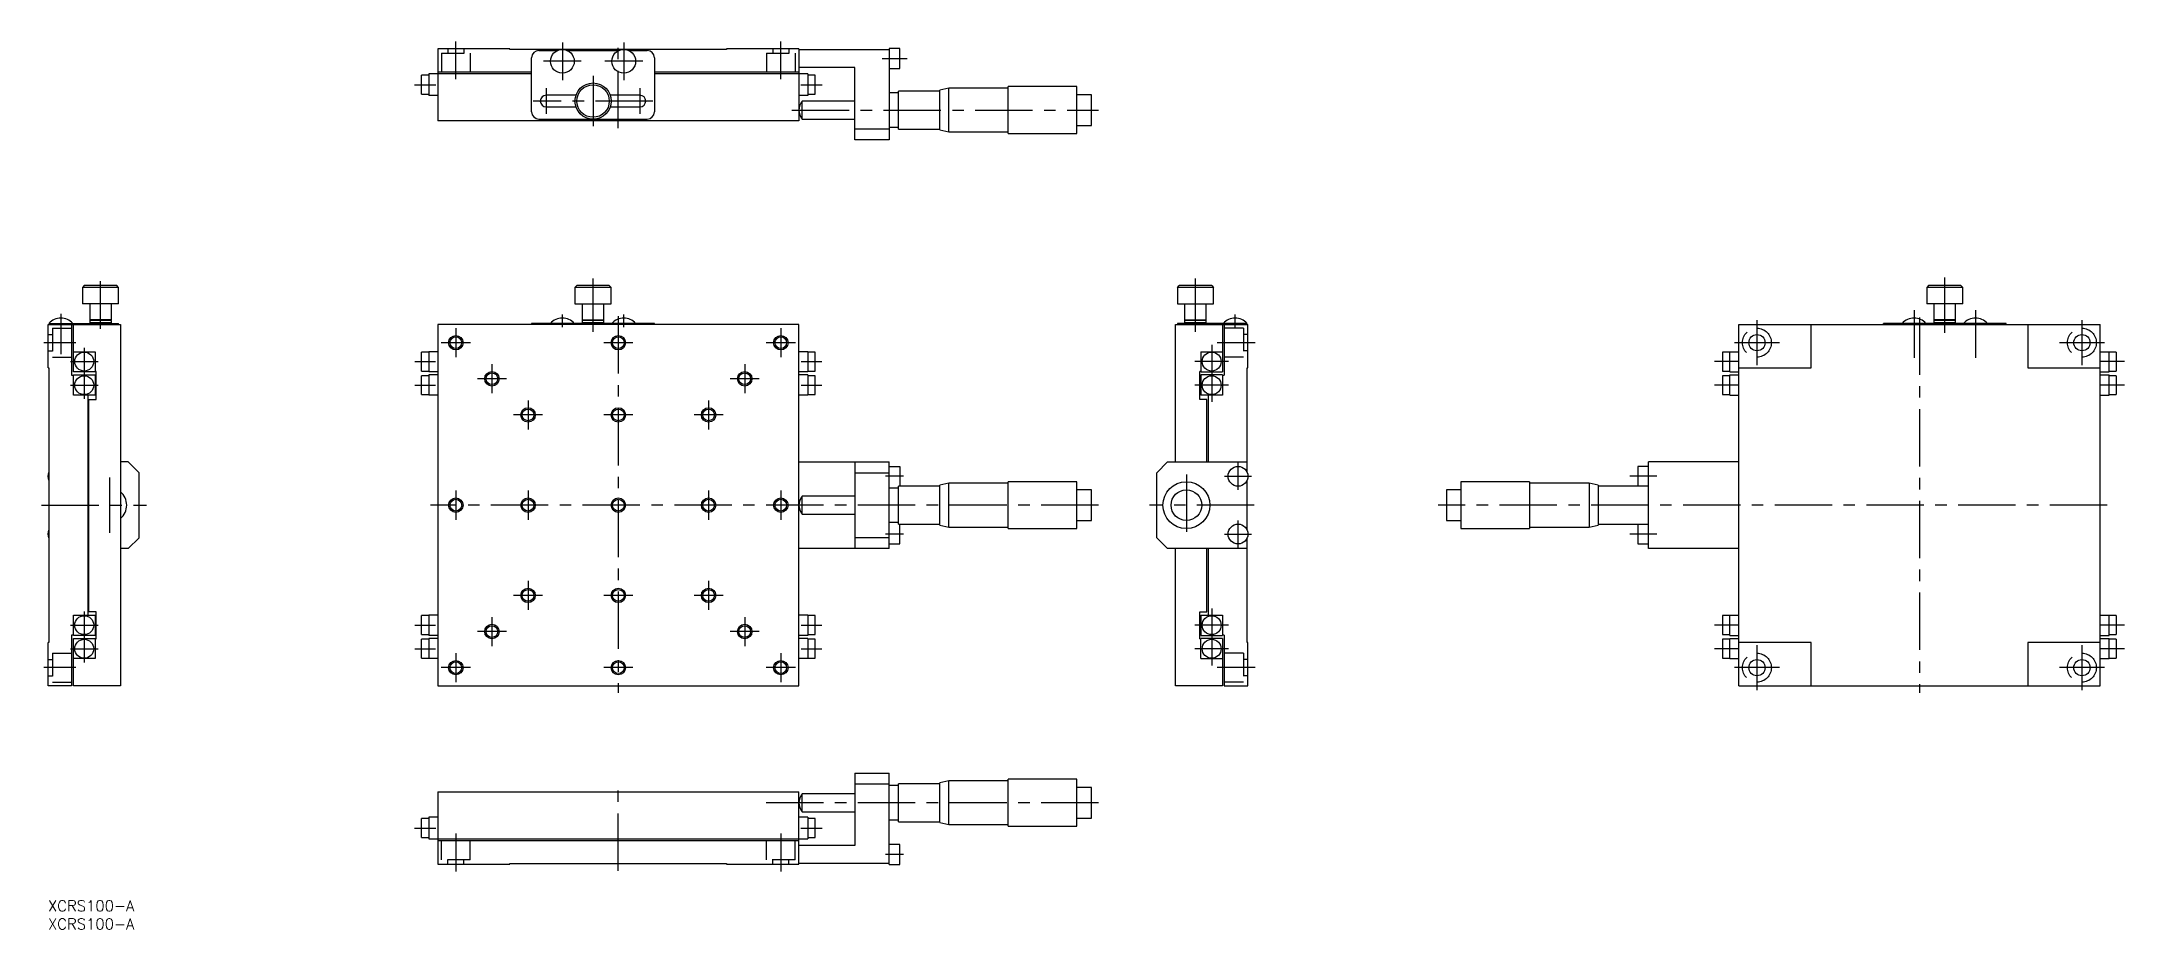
# Model space of a CAD drawing. Extents: x -2 to 575, y -8 to 238.
import ezdxf

# ---------------------------------------------------------------- set-up
doc = ezdxf.new("R2010")
doc.units = 0
doc.header["$LTSCALE"] = 0.5
doc.linetypes.add('CENTER', pattern=[50.8, 31.75, -6.35, 6.35, -6.35])
doc.linetypes.add('DASHED', pattern=[19.05, 12.7, -6.35])
for name, color, linetype in [('MSM_CENTER', 1, 'CENTER'), ('MSM_CONTINUOUS', 7, 'CONTINUOUS'), ('MSM_DASHED', 4, 'DASHED'), ('MSM_NARROW', 5, 'CONTINUOUS'), ('MSM_PART_NUMBER', 7, 'CONTINUOUS')]:
    doc.layers.add(name, color=color, linetype=linetype)
doc.styles.get("Standard").update_dxf_attribs({"font": 'txt.shx', "height": 3, "bigfont": 'bigfont.shx'})

# ---------------------------------------------------------------- blocks, each defined once
blk = doc.blocks.new('*U2')
at = {"layer": 'MSM_PART_NUMBER'}
blk.add_text('XCRS100-A', height=3, dxfattribs=at).set_placement((0, -3))
blk = doc.blocks.new('*U3')
at = {"layer": 'MSM_PART_NUMBER'}
blk.add_text('XCRS100-A', height=3, dxfattribs=at).set_placement((0, -8))

msp = doc.modelspace()

# ---------------------------------------------------------------- linework, layer by layer
at = {"layer": 'MSM_CENTER'}
for p, q in [((112.95, 227.45), (112.95, 237.84)), ((142.45, 237.64), (142.45, 227.15)), ((157.95, 213.89), (157.95, 237.69)), ((159.45, 237.64), (159.45, 227.15)), ((202.95, 227.45), (202.95, 237.84)), ((147.7, 232.39), (137.21, 232.39)), ((164.7, 232.39), (154.21, 232.39)), ((231.01, 233.19), (237.9, 233.19)), ((101.51, 225.89), (107.4, 225.89)), ((150.95, 228.34), (150.95, 214.45)), ((208.51, 225.89), (214.4, 225.89)), ((167.5, 221.39), (134.41, 221.39)), ((137.95, 224.94), (137.95, 217.85)), ((163.95, 224.94), (163.95, 217.85)), ((206.01, 218.89), (290.9, 218.89)), ((14.55, 158.29), (14.55, 171.46)), ((150.95, 157.47), (150.95, 172.27)), ((317.77, 157.47), (317.77, 172.27)), ((525.28, 157.23), (525.28, 172.52)), ((3.55, 162.46), (3.55, 151.33)), ((142.45, 158.77), (142.45, 162.28)), ((157.95, 161.77), (157.95, 57.47)), ((159.45, 158.77), (159.45, 162.28)), ((328.77, 158.77), (328.77, 162.28)), ((516.78, 163.52), (516.78, 150.27)), ((533.78, 163.52), (533.78, 150.27)), ((112.95, 158.5), (112.95, 150.45)), ((202.95, 158.5), (202.95, 150.45)), ((473.28, 160.72), (473.28, 148.23)), ((518.28, 161.47), (518.28, 57.47)), ((563.28, 160.72), (563.28, 148.23)), ((7.74, 154.47), (-1.14, 154.47)), ((10.05, 153.06), (10.05, 138.89)), ((116.98, 154.47), (108.93, 154.47)), ((161.98, 154.47), (153.93, 154.47)), ((206.98, 154.47), (198.93, 154.47)), ((322.27, 153.87), (322.27, 138.08)), ((334.27, 154.47), (323.77, 154.47)), ((479.52, 154.47), (467.04, 154.47)), ((569.52, 154.47), (557.04, 154.47)), ((6.24, 149.24), (13.86, 149.24)), ((101.59, 149.24), (107.32, 149.24)), ((126.98, 144.47), (118.93, 144.47)), ((122.95, 148.5), (122.95, 140.45)), ((196.98, 144.47), (188.93, 144.47)), ((192.95, 148.5), (192.95, 140.45)), ((208.59, 149.24), (214.32, 149.24)), ((326.9, 149.24), (317.65, 149.24)), ((468.02, 149.24), (461.54, 149.24)), ((575.02, 149.24), (568.54, 149.24)), ((6.24, 142.7), (13.86, 142.7)), ((101.59, 142.7), (107.32, 142.7)), ((132.95, 138.5), (132.95, 130.45)), ((182.95, 138.5), (182.95, 130.45)), ((208.59, 142.7), (214.32, 142.7)), ((326.9, 142.7), (317.65, 142.7)), ((468.02, 142.7), (461.54, 142.7)), ((575.02, 142.7), (568.54, 142.7)), ((136.98, 134.47), (128.93, 134.47)), ((161.98, 134.47), (153.93, 134.47)), ((186.98, 134.47), (178.93, 134.47)), ((329.57, 113.72), (329.57, 121.22)), ((17.05, 117.16), (17.05, 101.79)), ((236.95, 117.47), (231.95, 117.47)), ((315.27, 117.97), (315.27, 100.97)), ((325.82, 117.47), (333.32, 117.47)), ((445.52, 117.47), (438.04, 117.47)), ((112.95, 113.5), (112.95, 105.45)), ((132.95, 113.5), (132.95, 105.45)), ((182.95, 113.5), (182.95, 105.45)), ((202.95, 113.5), (202.95, 105.45)), ((-1.75, 109.47), (27.25, 109.47)), ((290.95, 109.47), (105.95, 109.47)), ((334.07, 109.47), (305.07, 109.47)), ((329.57, 97.72), (329.57, 105.22)), ((570.28, 109.47), (385.04, 109.47)), ((236.95, 101.47), (231.95, 101.47)), ((325.82, 101.47), (333.32, 101.47)), ((445.52, 101.47), (438.04, 101.47)), ((132.95, 88.5), (132.95, 80.45)), ((182.95, 88.5), (182.95, 80.45)), ((136.98, 84.47), (128.93, 84.47)), ((161.98, 84.47), (153.93, 84.47)), ((186.98, 84.47), (178.93, 84.47)), ((322.27, 80.87), (322.27, 65.08)), ((6.24, 76.24), (13.86, 76.24)), ((10.05, 80.06), (10.05, 65.89)), ((101.59, 76.24), (107.32, 76.24)), ((122.95, 78.5), (122.95, 70.45)), ((192.95, 78.5), (192.95, 70.45)), ((208.59, 76.24), (214.32, 76.24)), ((326.9, 76.24), (317.65, 76.24)), ((468.02, 76.24), (461.54, 76.24)), ((575.02, 76.24), (568.54, 76.24)), ((6.24, 69.7), (13.86, 69.7)), ((101.59, 69.7), (107.32, 69.7)), ((126.98, 74.47), (118.93, 74.47)), ((196.98, 74.47), (188.93, 74.47)), ((208.59, 69.7), (214.32, 69.7)), ((326.9, 69.7), (317.65, 69.7)), ((468.02, 69.7), (461.54, 69.7)), ((473.28, 70.72), (473.28, 58.23)), ((563.28, 70.72), (563.28, 58.23)), ((575.02, 69.7), (568.54, 69.7)), ((7.74, 64.47), (-1.14, 64.47)), ((116.98, 64.47), (108.93, 64.47)), ((112.95, 68.5), (112.95, 60.45)), ((161.98, 64.47), (153.93, 64.47)), ((206.98, 64.47), (198.93, 64.47)), ((202.95, 68.5), (202.95, 60.45)), ((334.27, 64.47), (323.77, 64.47)), ((479.52, 64.47), (467.04, 64.47)), ((569.52, 64.47), (557.04, 64.47)), ((157.95, 8.25), (157.95, 32.05)), ((290.95, 27.05), (198.93, 27.05)), ((101.51, 20.05), (107.4, 20.05)), ((112.95, 18.55), (112.95, 8.05)), ((202.95, 18.55), (202.95, 8.05)), ((208.51, 20.05), (214.4, 20.05)), ((236.95, 12.75), (231.95, 12.75))]:
    msp.add_line(p, q, dxfattribs=at)
at = {"layer": 'MSM_CONTINUOUS'}
for p, q in [((107.95, 235.89), (107.95, 215.89)), ((127.95, 235.89), (107.95, 235.89)), ((127.95, 235.89), (107.95, 235.89)), ((127.95, 235.69), (127.95, 235.89)), ((187.95, 235.69), (127.95, 235.69)), ((133.95, 218.39), (133.95, 233.39)), ((135.95, 235.39), (141.08, 235.39)), ((143.83, 235.39), (158.08, 235.39)), ((160.83, 235.39), (165.95, 235.39)), ((167.95, 233.39), (167.95, 218.39)), ((207.95, 235.89), (187.95, 235.89)), ((187.95, 235.89), (187.95, 235.69)), ((207.95, 235.89), (207.95, 215.89)), ((207.95, 235.69), (232.95, 235.69)), ((235.95, 235.94), (232.95, 235.94)), ((232.95, 235.94), (232.95, 210.69)), ((235.95, 230.44), (235.95, 235.94)), ((105.45, 228.52), (103.45, 228.52)), ((103.45, 223.27), (103.45, 228.52)), ((133.95, 228.89), (105.45, 228.89)), ((105.45, 228.89), (105.45, 222.89)), ((133.95, 229.39), (107.95, 229.39)), ((207.95, 229.39), (167.95, 229.39)), ((210.45, 228.89), (167.95, 228.89)), ((223.45, 230.69), (207.95, 230.69)), ((210.45, 228.89), (210.45, 222.89)), ((212.45, 228.52), (210.45, 228.52)), ((212.45, 223.27), (212.45, 228.52)), ((223.45, 210.69), (223.45, 230.69)), ((232.95, 230.44), (235.95, 230.44)), ((249.45, 224.94), (246.95, 224.39)), ((265.95, 224.94), (249.45, 224.94)), ((249.45, 212.84), (249.45, 224.94)), ((284.95, 225.39), (265.95, 225.39)), ((265.95, 212.39), (265.95, 225.39)), ((284.95, 212.39), (284.95, 225.39)), ((103.45, 223.27), (105.45, 223.27)), ((107.95, 222.89), (105.45, 222.89)), ((146.21, 222.99), (137.95, 222.99)), ((137.95, 219.79), (146.21, 219.79)), ((163.95, 222.99), (155.69, 222.99)), ((155.69, 219.79), (163.95, 219.79)), ((210.45, 222.89), (207.95, 222.89)), ((223.45, 221.39), (208.85, 221.39)), ((208.85, 216.39), (208.85, 221.39)), ((210.45, 223.27), (212.45, 223.27)), ((235.55, 223.64), (232.95, 223.64)), ((246.95, 224.14), (235.55, 224.14)), ((235.55, 213.64), (235.55, 224.14)), ((246.95, 213.39), (246.95, 224.39)), ((288.95, 223.14), (284.95, 223.14)), ((288.95, 214.64), (288.95, 223.14)), ((207.95, 215.89), (107.95, 215.89)), ((135.95, 216.39), (165.95, 216.39)), ((208.85, 216.39), (223.45, 216.39)), ((223.45, 213.69), (232.95, 213.69)), ((232.95, 214.14), (235.55, 214.14)), ((235.55, 213.64), (246.95, 213.64)), ((284.95, 214.64), (288.95, 214.64)), ((232.95, 210.69), (223.45, 210.69)), ((246.95, 213.39), (249.45, 212.84)), ((249.45, 212.84), (265.95, 212.84)), ((265.95, 212.39), (284.95, 212.39)), ((10.05, 170.27), (9.55, 169.77)), ((9.55, 169.77), (9.55, 165.27)), ((19.55, 169.77), (9.55, 169.77)), ((19.05, 170.27), (10.05, 170.27)), ((19.55, 169.77), (19.05, 170.27)), ((19.55, 165.27), (19.55, 169.77)), ((145.95, 169.77), (146.45, 170.27)), ((145.95, 169.77), (145.95, 165.27)), ((155.95, 169.77), (145.95, 169.77)), ((155.45, 170.27), (146.45, 170.27)), ((155.45, 170.27), (155.95, 169.77)), ((155.95, 165.27), (155.95, 169.77)), ((312.77, 169.77), (313.27, 170.27)), ((312.77, 169.77), (312.77, 165.27)), ((322.77, 169.77), (312.77, 169.77)), ((322.27, 170.27), (313.27, 170.27)), ((322.27, 170.27), (322.77, 169.77)), ((322.77, 165.27), (322.77, 169.77)), ((520.78, 170.27), (520.28, 169.77)), ((520.28, 169.77), (520.28, 165.27)), ((530.28, 169.77), (520.28, 169.77)), ((529.78, 170.27), (520.78, 170.27)), ((530.28, 169.77), (529.78, 170.27)), ((530.28, 165.27), (530.28, 169.77)), ((19.55, 165.27), (9.55, 165.27)), ((11.55, 165.27), (11.55, 160.77)), ((17.55, 160.77), (17.55, 165.27)), ((145.95, 165.27), (155.95, 165.27)), ((147.95, 165.27), (147.95, 160.77)), ((153.95, 160.77), (153.95, 165.27)), ((312.77, 165.27), (322.77, 165.27)), ((314.77, 165.27), (314.77, 160.77)), ((320.77, 160.77), (320.77, 165.27)), ((530.28, 165.27), (520.28, 165.27)), ((522.28, 165.27), (522.28, 160.77)), ((528.28, 160.77), (528.28, 165.27)), ((0.05, 147.47), (0.05, 159.47)), ((0.05, 159.47), (20.05, 159.47)), ((0.25, 159.77), (19.55, 159.77)), ((0.55, 159.47), (0.55, 159.77)), ((6.55, 159.47), (6.55, 145.47)), ((7.05, 146.37), (7.05, 159.47)), ((11.75, 160.77), (11.55, 160.57)), ((17.55, 160.77), (11.55, 160.77)), ((11.55, 160.57), (11.55, 159.97)), ((17.55, 160.57), (11.55, 160.57)), ((11.55, 159.97), (11.75, 159.77)), ((17.55, 159.97), (11.55, 159.97)), ((17.55, 160.57), (17.35, 160.77)), ((17.35, 159.77), (17.55, 159.97)), ((17.55, 159.97), (17.55, 160.57)), ((19.55, 159.47), (19.55, 159.77)), ((20.05, 159.47), (20.05, 59.47)), ((207.95, 159.47), (107.95, 159.47)), ((107.95, 159.47), (107.95, 59.47)), ((133.95, 159.77), (133.95, 159.47)), ((167.95, 159.77), (133.95, 159.77)), ((148.15, 160.77), (147.95, 160.57)), ((147.95, 160.77), (153.95, 160.77)), ((147.95, 160.57), (147.95, 159.97)), ((153.95, 160.57), (147.95, 160.57)), ((147.95, 159.97), (148.15, 159.77)), ((153.95, 159.97), (147.95, 159.97)), ((153.95, 160.57), (153.75, 160.77)), ((153.75, 159.77), (153.95, 159.97)), ((153.95, 159.97), (153.95, 160.57)), ((167.95, 159.47), (167.95, 159.77)), ((207.95, 59.47), (207.95, 159.47)), ((312.27, 159.47), (332.27, 159.47)), ((312.27, 121.47), (312.27, 159.47)), ((312.77, 159.77), (312.77, 159.47)), ((332.07, 159.77), (312.77, 159.77)), ((314.97, 160.77), (314.77, 160.57)), ((314.77, 160.77), (320.77, 160.77)), ((314.77, 160.57), (314.77, 159.97)), ((320.77, 160.57), (314.77, 160.57)), ((314.77, 159.97), (314.97, 159.77)), ((320.77, 159.97), (314.77, 159.97)), ((320.77, 160.57), (320.57, 160.77)), ((320.57, 159.77), (320.77, 159.97)), ((320.77, 159.97), (320.77, 160.57)), ((325.27, 159.47), (325.27, 146.37)), ((325.77, 159.47), (325.77, 145.47)), ((331.77, 159.47), (331.77, 159.77)), ((332.27, 147.47), (332.27, 159.47)), ((468.28, 159.47), (568.28, 159.47)), ((468.28, 59.47), (468.28, 159.47)), ((488.28, 147.47), (488.28, 159.47)), ((508.28, 159.47), (508.28, 159.77)), ((542.28, 159.77), (508.28, 159.77)), ((522.48, 160.77), (522.28, 160.57)), ((528.28, 160.77), (522.28, 160.77)), ((522.28, 160.57), (522.28, 159.97)), ((528.28, 160.57), (522.28, 160.57)), ((522.28, 159.97), (522.48, 159.77)), ((528.28, 159.97), (522.28, 159.97)), ((528.28, 160.57), (528.08, 160.77)), ((528.08, 159.77), (528.28, 159.97)), ((528.28, 159.97), (528.28, 160.57)), ((542.28, 159.47), (542.28, 159.77)), ((548.28, 159.47), (548.28, 147.47)), ((568.28, 59.47), (568.28, 159.47)), ((7.05, 151.97), (13.05, 151.97)), ((13.05, 151.97), (13.05, 146.37)), ((105.45, 151.87), (103.45, 151.87)), ((103.45, 146.62), (103.45, 151.87)), ((105.45, 151.97), (105.45, 146.37)), ((107.95, 151.97), (105.45, 151.97)), ((210.45, 151.97), (207.95, 151.97)), ((210.45, 151.97), (210.45, 146.37)), ((212.45, 151.87), (210.45, 151.87)), ((212.45, 146.62), (212.45, 151.87)), ((319.27, 151.97), (325.27, 151.97)), ((319.27, 151.97), (319.27, 146.37)), ((465.78, 151.87), (463.78, 151.87)), ((463.78, 151.87), (463.78, 146.62)), ((465.78, 146.37), (465.78, 151.97)), ((465.78, 151.97), (468.28, 151.97)), ((568.28, 151.97), (570.78, 151.97)), ((570.78, 146.37), (570.78, 151.97)), ((572.78, 151.87), (570.78, 151.87)), ((572.78, 151.87), (572.78, 146.62)), ((0.05, 147.47), (0.25, 147.47)), ((0.25, 147.47), (0.25, 71.47)), ((6.55, 145.47), (7.05, 145.47)), ((13.05, 146.37), (7.05, 146.37)), ((7.05, 145.57), (13.05, 145.57)), ((7.05, 139.97), (7.05, 145.57)), ((13.35, 146.47), (13.05, 146.47)), ((13.05, 145.57), (13.05, 139.97)), ((13.35, 138.77), (13.35, 146.47)), ((103.45, 146.62), (105.45, 146.62)), ((105.45, 145.33), (103.45, 145.33)), ((103.45, 140.08), (103.45, 145.33)), ((107.95, 146.37), (105.45, 146.37)), ((105.45, 145.57), (105.45, 139.97)), ((107.95, 145.57), (105.45, 145.57)), ((210.45, 146.37), (207.95, 146.37)), ((210.45, 145.57), (207.95, 145.57)), ((210.45, 146.62), (212.45, 146.62)), ((210.45, 145.57), (210.45, 139.97)), ((212.45, 145.33), (210.45, 145.33)), ((212.45, 140.08), (212.45, 145.33)), ((319.27, 146.47), (318.97, 146.47)), ((318.97, 138.77), (318.97, 146.47)), ((319.27, 146.37), (325.27, 146.37)), ((319.27, 145.57), (319.27, 139.97)), ((325.27, 145.57), (319.27, 145.57)), ((325.27, 145.57), (325.27, 139.97)), ((325.27, 145.47), (325.77, 145.47)), ((332.07, 147.47), (332.27, 147.47)), ((332.07, 118.62), (332.07, 147.47)), ((463.78, 146.62), (465.78, 146.62)), ((465.78, 145.33), (463.78, 145.33)), ((463.78, 145.33), (463.78, 140.08)), ((465.78, 146.37), (468.28, 146.37)), ((465.78, 139.97), (465.78, 145.57)), ((465.78, 145.57), (468.28, 145.57)), ((468.28, 147.47), (488.28, 147.47)), ((548.28, 147.47), (568.28, 147.47)), ((568.28, 146.37), (570.78, 146.37)), ((568.28, 145.57), (570.78, 145.57)), ((570.78, 146.62), (572.78, 146.62)), ((570.78, 139.97), (570.78, 145.57)), ((572.78, 145.33), (570.78, 145.33)), ((572.78, 145.33), (572.78, 140.08)), ((13.05, 139.97), (7.05, 139.97)), ((11.05, 139.97), (11.05, 78.97)), ((11.35, 138.77), (13.35, 138.77)), ((11.35, 79.97), (11.35, 138.77)), ((103.45, 140.08), (105.45, 140.08)), ((107.95, 139.97), (105.45, 139.97)), ((210.45, 139.97), (207.95, 139.97)), ((210.45, 140.08), (212.45, 140.08)), ((320.97, 138.77), (318.97, 138.77)), ((325.27, 139.97), (319.27, 139.97)), ((320.97, 121.47), (320.97, 138.77)), ((321.27, 139.97), (321.27, 121.47)), ((463.78, 140.08), (465.78, 140.08)), ((465.78, 139.97), (468.28, 139.97)), ((568.28, 139.97), (570.78, 139.97)), ((570.78, 140.08), (572.78, 140.08)), ((22.25, 121.47), (20.05, 121.47)), ((25.25, 118.47), (22.25, 121.47)), ((207.95, 121.47), (232.95, 121.47)), ((223.45, 121.47), (223.45, 97.47)), ((232.95, 97.47), (232.95, 121.47)), ((307.07, 118.47), (310.07, 121.47)), ((310.07, 121.47), (332.07, 121.47)), ((443.28, 97.47), (443.28, 121.47)), ((468.28, 121.47), (443.28, 121.47)), ((25.25, 100.47), (25.25, 118.47)), ((223.45, 118.47), (232.95, 118.47)), ((232.95, 120.22), (235.95, 120.22)), ((235.95, 120.22), (235.95, 114.72)), ((249.45, 115.52), (246.95, 114.97)), ((265.95, 115.52), (249.45, 115.52)), ((249.45, 103.42), (249.45, 115.52)), ((284.95, 115.97), (265.95, 115.97)), ((265.95, 102.97), (265.95, 115.97)), ((284.95, 102.97), (284.95, 115.97)), ((307.07, 100.47), (307.07, 118.47)), ((332.07, 102.62), (332.07, 116.33)), ((410.28, 115.97), (391.28, 115.97)), ((391.28, 115.97), (391.28, 102.97)), ((410.28, 115.97), (410.28, 102.97)), ((426.78, 115.52), (410.28, 115.52)), ((429.28, 114.97), (426.78, 115.52)), ((426.78, 115.52), (426.78, 103.42)), ((443.28, 120.22), (440.28, 120.22)), ((440.28, 120.22), (440.28, 114.72)), ((223.45, 111.97), (208.85, 111.97)), ((208.85, 106.97), (208.85, 111.97)), ((235.55, 114.22), (232.95, 114.22)), ((246.95, 114.72), (235.55, 114.72)), ((235.55, 104.22), (235.55, 114.72)), ((246.95, 103.97), (246.95, 114.97)), ((288.95, 113.72), (284.95, 113.72)), ((288.95, 105.22), (288.95, 113.72)), ((391.28, 113.72), (387.28, 113.72)), ((387.28, 113.72), (387.28, 105.22)), ((429.28, 114.97), (429.28, 103.97)), ((443.28, 114.72), (429.28, 114.72)), ((208.85, 106.97), (223.45, 106.97)), ((232.95, 104.72), (235.55, 104.72)), ((235.55, 104.22), (246.95, 104.22)), ((235.95, 98.72), (235.95, 104.22)), ((246.95, 103.97), (249.45, 103.42)), ((284.95, 105.22), (288.95, 105.22)), ((387.28, 105.22), (391.28, 105.22)), ((426.78, 103.42), (429.28, 103.97)), ((429.28, 104.22), (443.28, 104.22)), ((440.28, 104.22), (440.28, 98.72)), ((22.25, 97.47), (25.25, 100.47)), ((232.95, 100.47), (223.45, 100.47)), ((232.95, 98.72), (235.95, 98.72)), ((249.45, 103.42), (265.95, 103.42)), ((265.95, 102.97), (284.95, 102.97)), ((310.07, 97.47), (307.07, 100.47)), ((332.07, 71.47), (332.07, 100.33)), ((391.28, 102.97), (410.28, 102.97)), ((410.28, 103.42), (426.78, 103.42)), ((440.28, 98.72), (443.28, 98.72)), ((22.25, 97.47), (20.05, 97.47)), ((232.95, 97.47), (207.95, 97.47)), ((332.07, 97.47), (310.07, 97.47)), ((312.27, 59.47), (312.27, 97.47)), ((320.97, 79.97), (320.97, 97.47)), ((321.27, 97.47), (321.27, 78.97)), ((468.28, 97.47), (443.28, 97.47)), ((7.05, 78.97), (13.05, 78.97)), ((7.05, 73.37), (7.05, 78.97)), ((13.35, 79.97), (11.35, 79.97)), ((13.05, 78.97), (13.05, 73.37)), ((13.35, 72.47), (13.35, 79.97)), ((105.45, 78.87), (103.45, 78.87)), ((103.45, 73.62), (103.45, 78.87)), ((105.45, 78.97), (105.45, 73.37)), ((107.95, 78.97), (105.45, 78.97)), ((210.45, 78.97), (207.95, 78.97)), ((210.45, 78.97), (210.45, 73.37)), ((212.45, 78.87), (210.45, 78.87)), ((212.45, 73.62), (212.45, 78.87)), ((318.97, 79.97), (320.97, 79.97)), ((318.97, 72.47), (318.97, 79.97)), ((319.27, 78.97), (319.27, 73.37)), ((319.27, 78.97), (325.27, 78.97)), ((325.27, 78.97), (325.27, 73.37)), ((465.78, 78.87), (463.78, 78.87)), ((463.78, 78.87), (463.78, 73.62)), ((465.78, 73.37), (465.78, 78.97)), ((465.78, 78.97), (468.28, 78.97)), ((568.28, 78.97), (570.78, 78.97)), ((570.78, 73.37), (570.78, 78.97)), ((572.78, 78.87), (570.78, 78.87)), ((572.78, 78.87), (572.78, 73.62)), ((0.05, 59.47), (0.05, 71.47)), ((0.25, 71.47), (0.05, 71.47)), ((7.05, 73.47), (6.55, 73.47)), ((6.55, 73.47), (6.55, 59.47)), ((13.05, 73.37), (7.05, 73.37)), ((7.05, 59.47), (7.05, 72.57)), ((7.05, 72.57), (13.05, 72.57)), ((13.05, 72.57), (13.05, 66.97)), ((13.05, 72.47), (13.35, 72.47)), ((103.45, 73.62), (105.45, 73.62)), ((105.45, 72.33), (103.45, 72.33)), ((103.45, 67.08), (103.45, 72.33)), ((107.95, 73.37), (105.45, 73.37)), ((105.45, 72.57), (105.45, 66.97)), ((107.95, 72.57), (105.45, 72.57)), ((210.45, 73.37), (207.95, 73.37)), ((210.45, 72.57), (207.95, 72.57)), ((210.45, 73.62), (212.45, 73.62)), ((210.45, 72.57), (210.45, 66.97)), ((212.45, 72.33), (210.45, 72.33)), ((212.45, 67.08), (212.45, 72.33)), ((318.97, 72.47), (319.27, 72.47)), ((319.27, 73.37), (325.27, 73.37)), ((319.27, 66.97), (319.27, 72.57)), ((325.27, 72.57), (319.27, 72.57)), ((325.77, 73.47), (325.27, 73.47)), ((325.27, 72.57), (325.27, 59.47)), ((325.77, 73.47), (325.77, 59.47)), ((332.27, 71.47), (332.07, 71.47)), ((332.27, 59.47), (332.27, 71.47)), ((463.78, 73.62), (465.78, 73.62)), ((465.78, 72.33), (463.78, 72.33)), ((463.78, 72.33), (463.78, 67.08)), ((465.78, 73.37), (468.28, 73.37)), ((465.78, 66.97), (465.78, 72.57)), ((465.78, 72.57), (468.28, 72.57)), ((488.28, 71.47), (468.28, 71.47)), ((488.28, 59.47), (488.28, 71.47)), ((568.28, 71.47), (548.28, 71.47)), ((548.28, 71.47), (548.28, 59.47)), ((568.28, 73.37), (570.78, 73.37)), ((568.28, 72.57), (570.78, 72.57)), ((570.78, 73.62), (572.78, 73.62)), ((570.78, 66.97), (570.78, 72.57)), ((572.78, 72.33), (570.78, 72.33)), ((572.78, 72.33), (572.78, 67.08)), ((13.05, 66.97), (7.05, 66.97)), ((103.45, 67.08), (105.45, 67.08)), ((107.95, 66.97), (105.45, 66.97)), ((210.45, 66.97), (207.95, 66.97)), ((210.45, 67.08), (212.45, 67.08)), ((319.31, 66.97), (325.27, 66.97)), ((463.78, 67.08), (465.78, 67.08)), ((465.78, 66.97), (468.28, 66.97)), ((568.28, 66.97), (570.78, 66.97)), ((570.78, 67.08), (572.78, 67.08)), ((6.55, 59.47), (0.05, 59.47)), ((20.05, 59.47), (7.05, 59.47)), ((107.95, 59.47), (207.95, 59.47)), ((325.27, 59.47), (312.27, 59.47)), ((325.77, 59.47), (332.27, 59.47)), ((468.28, 59.47), (568.28, 59.47)), ((223.45, 35.25), (232.95, 35.25)), ((223.45, 35.25), (223.45, 15.25)), ((232.95, 10), (232.95, 35.25)), ((107.95, 30.05), (207.95, 30.05)), ((107.95, 30.05), (107.95, 10.05)), ((207.95, 10.05), (207.95, 30.05)), ((223.45, 29.55), (208.85, 29.55)), ((208.85, 24.55), (208.85, 29.55)), ((232.95, 32.25), (223.45, 32.25)), ((235.55, 31.8), (232.95, 31.8)), ((246.95, 32.3), (235.55, 32.3)), ((235.55, 21.8), (235.55, 32.3)), ((249.45, 33.1), (246.95, 32.55)), ((246.95, 21.55), (246.95, 32.55)), ((265.95, 33.1), (249.45, 33.1)), ((249.45, 21), (249.45, 33.1)), ((284.95, 33.55), (265.95, 33.55)), ((265.95, 20.55), (265.95, 33.55)), ((284.95, 20.55), (284.95, 33.55)), ((288.95, 31.3), (284.95, 31.3)), ((288.95, 22.8), (288.95, 31.3)), ((208.85, 24.55), (223.45, 24.55)), ((105.45, 22.68), (103.45, 22.68)), ((103.45, 17.43), (103.45, 22.68)), ((103.45, 17.43), (105.45, 17.43)), ((105.45, 23.05), (105.45, 17.05)), ((107.95, 23.05), (105.45, 23.05)), ((210.45, 23.05), (207.95, 23.05)), ((210.45, 23.05), (210.45, 17.05)), ((212.45, 22.68), (210.45, 22.68)), ((210.45, 17.43), (212.45, 17.43)), ((212.45, 17.43), (212.45, 22.68)), ((232.95, 22.3), (235.55, 22.3)), ((235.55, 21.8), (246.95, 21.8)), ((246.95, 21.55), (249.45, 21)), ((249.45, 21), (265.95, 21)), ((265.95, 20.55), (284.95, 20.55)), ((284.95, 22.8), (288.95, 22.8)), ((105.45, 17.05), (210.45, 17.05)), ((207.95, 16.55), (107.95, 16.55)), ((223.45, 15.25), (207.95, 15.25)), ((235.95, 15.5), (232.95, 15.5)), ((235.95, 10), (235.95, 15.5)), ((107.95, 10.05), (127.95, 10.05)), ((127.95, 10.25), (187.95, 10.25)), ((127.95, 10.05), (127.95, 10.25)), ((187.95, 10.25), (187.95, 10.05)), ((187.95, 10.05), (207.95, 10.05)), ((232.95, 10.25), (207.95, 10.25)), ((232.95, 10), (235.95, 10))]:
    msp.add_line(p, q, dxfattribs=at)
for centre, radius in [((142.45, 232.39), 3.3), ((159.45, 232.39), 3.3), ((150.95, 221.39), 5), ((150.95, 221.39), 4.5), ((112.95, 154.47), 1.62), ((157.95, 154.47), 1.62), ((202.95, 154.47), 1.62), ((473.28, 154.47), 2.25), ((563.28, 154.47), 2.25), ((10.05, 149.24), 2.62), ((322.27, 149.24), 2.62), ((10.05, 142.7), 2.62), ((122.95, 144.47), 1.62), ((192.95, 144.47), 1.62), ((322.27, 142.7), 2.62), ((132.95, 134.47), 1.62), ((157.95, 134.47), 1.62), ((182.95, 134.47), 1.62), ((315.27, 109.47), 6.5), ((329.57, 117.47), 2.75), ((112.95, 109.47), 1.62), ((132.95, 109.47), 1.62), ((157.95, 109.47), 1.62), ((182.95, 109.47), 1.62), ((202.95, 109.47), 1.62), ((315.27, 109.47), 4.25), ((329.57, 101.47), 2.75), ((132.95, 84.47), 1.62), ((157.95, 84.47), 1.62), ((182.95, 84.47), 1.62), ((10.05, 76.24), 2.62), ((122.95, 74.47), 1.62), ((192.95, 74.47), 1.62), ((322.27, 76.24), 2.62), ((10.05, 69.7), 2.62), ((322.27, 69.7), 2.62), ((112.95, 64.47), 1.62), ((157.95, 64.47), 1.62), ((202.95, 64.47), 1.62), ((473.28, 64.47), 2.25), ((563.28, 64.47), 2.25)]:
    msp.add_circle(centre, radius, dxfattribs=at)
for centre, radius, start, end in [((135.95, 233.39), 2, 90, 180), ((165.95, 233.39), 2, 0, 90), ((137.95, 221.39), 1.6, 90, 270), ((163.95, 221.39), 1.6, 270, 90), ((211.87, 218.89), 3.92, 140.40225, 219.59775), ((135.95, 218.39), 2, 180, 270), ((165.95, 218.39), 2, 270, 0), ((3.55, 156.89), 4.38, 41.11209, 138.88791), ((142.45, 156.9), 4.37, 41.03483, 138.96517), ((159.45, 156.9), 4.37, 41.03483, 138.96517), ((328.77, 156.9), 4.37, 41.03483, 138.96517), ((516.78, 156.89), 4.38, 41.11209, 138.88791), ((533.78, 156.89), 4.38, 41.11209, 138.88791), ((2.75, 117.47), 2.75, 155.38002, 204.61998), ((17.05, 109.47), 4.75, 309.16671, 50.83329), ((211.87, 109.47), 3.92, 140.40225, 219.59775), ((2.75, 101.47), 2.75, 155.38002, 204.61998), ((211.87, 27.05), 3.92, 140.40225, 219.59775)]:
    msp.add_arc(centre, radius, start, end, dxfattribs=at)
at = {"layer": 'MSM_DASHED'}
for p, q in [((108.95, 234.69), (108.95, 229.39)), ((108.95, 234.69), (116.95, 234.69)), ((110.7, 235.89), (110.7, 234.69)), ((115.2, 235.89), (115.2, 234.69)), ((116.95, 234.69), (116.95, 229.39)), ((198.95, 234.69), (198.95, 229.39)), ((198.95, 234.69), (206.95, 234.69)), ((200.7, 235.89), (200.7, 234.69)), ((205.2, 235.89), (205.2, 234.69)), ((206.95, 234.69), (206.95, 229.39)), ((0.05, 156.72), (1.25, 156.72)), ((1.25, 158.47), (6.55, 158.47)), ((1.25, 158.47), (1.25, 150.47)), ((331.07, 158.47), (325.77, 158.47)), ((331.07, 158.47), (331.07, 150.47)), ((332.27, 156.72), (331.07, 156.72)), ((0.05, 152.22), (1.25, 152.22)), ((1.25, 150.47), (6.55, 150.47)), ((331.07, 150.47), (325.77, 150.47)), ((332.27, 152.22), (331.07, 152.22)), ((0.05, 66.72), (1.25, 66.72)), ((1.25, 68.47), (6.55, 68.47)), ((1.25, 68.47), (1.25, 60.47)), ((331.07, 68.47), (325.77, 68.47)), ((331.07, 68.47), (331.07, 60.47)), ((332.27, 66.72), (331.07, 66.72)), ((0.05, 62.22), (1.25, 62.22)), ((1.25, 60.47), (6.55, 60.47)), ((331.07, 60.47), (325.77, 60.47)), ((332.27, 62.22), (331.07, 62.22)), ((108.95, 11.25), (108.95, 16.55)), ((116.95, 11.25), (116.95, 16.55)), ((198.95, 11.25), (198.95, 16.55)), ((206.95, 11.25), (206.95, 16.55)), ((116.95, 11.25), (108.95, 11.25)), ((110.7, 10.05), (110.7, 11.25)), ((115.2, 10.05), (115.2, 11.25)), ((206.95, 11.25), (198.95, 11.25)), ((200.7, 10.05), (200.7, 11.25)), ((205.2, 10.05), (205.2, 11.25))]:
    msp.add_line(p, q, dxfattribs=at)
for centre in [(473.28, 154.47), (563.28, 154.47), (473.28, 64.47), (563.28, 64.47)]:
    msp.add_circle(centre, 4, dxfattribs=at)
at = {"layer": 'MSM_NARROW'}
for centre in [(112.95, 154.47), (157.95, 154.47), (202.95, 154.47), (122.95, 144.47), (192.95, 144.47), (132.95, 134.47), (157.95, 134.47), (182.95, 134.47), (112.95, 109.47), (132.95, 109.47), (157.95, 109.47), (182.95, 109.47), (202.95, 109.47), (132.95, 84.47), (157.95, 84.47), (182.95, 84.47), (122.95, 74.47), (192.95, 74.47), (112.95, 64.47), (157.95, 64.47), (202.95, 64.47)]:
    msp.add_circle(centre, 2, dxfattribs=at)

# ---------------------------------------------------------------- block references
at = {"layer": 'MSM_CONTINUOUS'}
for name in ['*U2', '*U3']:
    msp.add_blockref(name, (0, 0), dxfattribs=at)

doc.saveas('drawing.dxf')
